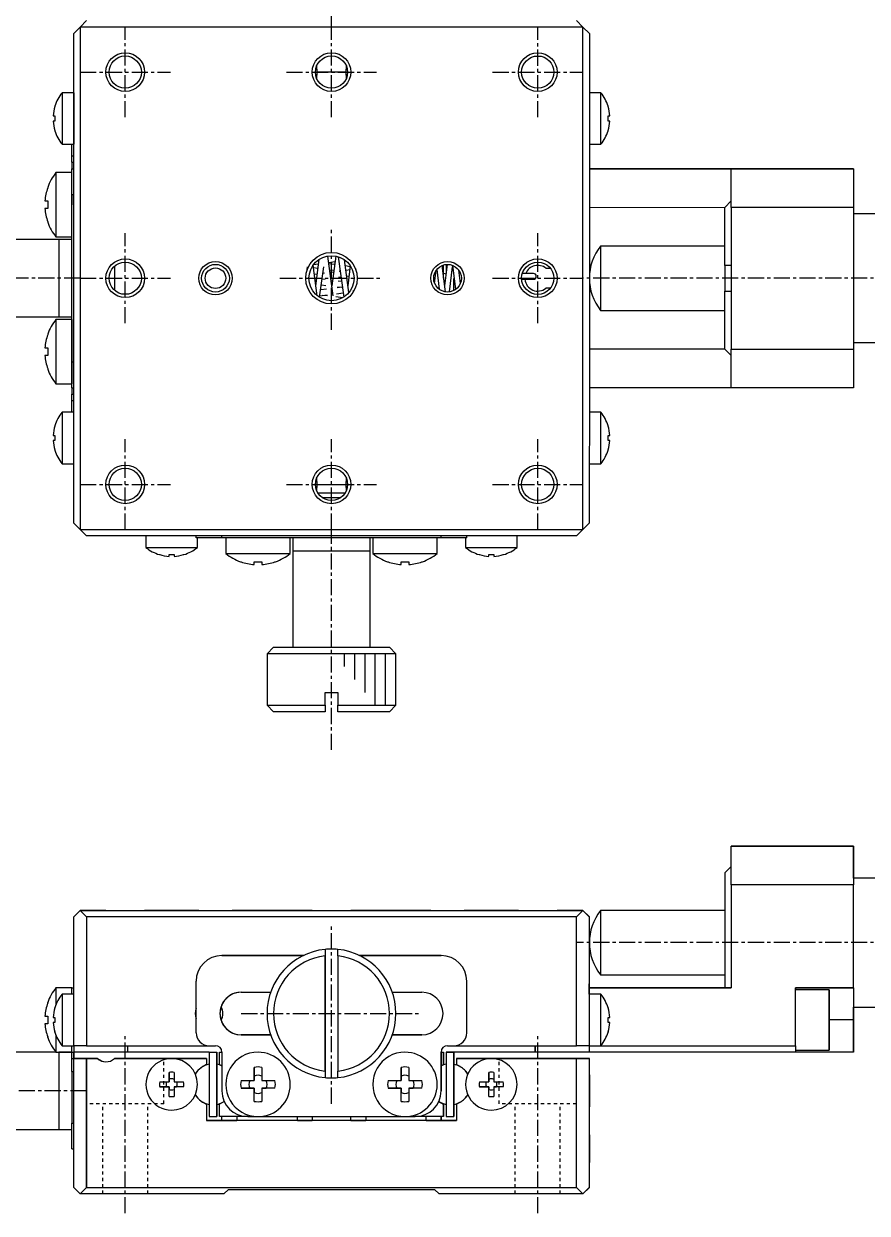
# Model space of a CAD drawing. Extents: x 56 to 220, y 78 to 232.
# Drawn here: x 114.6 to 180, y 77.7 to 170 of the extents above; entities that cross this region are included whole.
import ezdxf

# ---------------------------------------------------------------- set-up
doc = ezdxf.new("R2010")
doc.units = 0
doc.linetypes.add('CENTER', pattern=[2, 1.25, -0.25, 0.25, -0.25])
doc.linetypes.add('DOT', pattern=[0.5, 0.25, -0.25])
doc.layers.get('0').update_dxf_attribs({"linetype": 'CONTINUOUS'})

msp = doc.modelspace()

# ---------------------------------------------------------------- linework, layer by layer
at = {"color": 1, "linetype": 'CENTER'}
for p, q in [((138.486, 169.775), (138.487, 231.78)), ((122.486, 162.775), (122.486, 169.775)), ((138.486, 162.775), (138.486, 169.775)), ((154.486, 162.774), (154.486, 169.774)), ((118.986, 166.275), (125.986, 166.275)), ((134.986, 166.275), (141.986, 166.275)), ((150.986, 166.274), (157.986, 166.274)), ((138.486, 146.275), (138.486, 154.275)), ((122.486, 146.775), (122.486, 153.775)), ((154.486, 146.774), (154.486, 153.774)), ((118.986, 150.275), (101.931, 150.275)), ((118.986, 150.275), (125.986, 150.275)), ((134.486, 150.275), (142.486, 150.275)), ((150.986, 150.274), (157.986, 150.274)), ((220.041, 150.273), (157.986, 150.274)), ((122.485, 130.775), (122.485, 137.775)), ((138.485, 130.775), (138.485, 137.775)), ((154.485, 130.774), (154.485, 137.774)), ((118.985, 134.275), (125.985, 134.275)), ((134.985, 134.275), (141.985, 134.275)), ((150.985, 134.274), (157.985, 134.274)), ((138.485, 113.67), (138.485, 130.775)), ((138.485, 86.2), (138.485, 100.2)), ((220.041, 98.7), (157.485, 98.7)), ((131.485, 93.2), (145.485, 93.2)), ((122.485, 77.7), (122.485, 91.7)), ((154.485, 77.7), (154.485, 91.7)), ((119.485, 87.2), (101.931, 87.2))]:
    msp.add_line(p, q, dxfattribs=at)
at = {"color": 7, "linetype": 'CONTINUOUS'}
for p, q in [((119.486, 170.275), (118.986, 169.775)), ((157.986, 169.774), (157.486, 170.274)), ((118.485, 131.275), (118.486, 169.275)), ((118.986, 169.775), (118.486, 169.275)), ((118.986, 169.775), (118.985, 130.775)), ((157.986, 169.774), (118.986, 169.775)), ((157.985, 130.774), (157.986, 169.774)), ((158.486, 169.274), (157.986, 169.774)), ((158.486, 169.274), (158.486, 151.774)), ((137.236, 166.275), (137.38, 166.275)), ((137.38, 166.275), (137.34, 166.775)), ((137.34, 165.775), (137.38, 166.275)), ((139.591, 166.275), (137.38, 166.275)), ((139.632, 166.775), (139.591, 166.275)), ((139.591, 166.275), (139.632, 165.775)), ((139.591, 166.275), (139.736, 166.275)), ((117.587, 164.675), (117.587, 160.675)), ((118.485, 164.675), (117.587, 164.675)), ((118.485, 164.675), (118.485, 160.675)), ((159.383, 164.674), (158.486, 164.674)), ((159.383, 160.674), (159.383, 164.674)), ((117.03, 163.625), (117.03, 163.604)), ((118.486, 163.675), (118.485, 163.675)), ((159.941, 163.603), (159.941, 163.624)), ((116.898, 162.875), (117.03, 162.875)), ((117.03, 162.875), (117.03, 162.475)), ((159.941, 162.874), (160.073, 162.874)), ((159.941, 162.474), (159.941, 162.874)), ((117.03, 162.475), (116.898, 162.475)), ((117.03, 161.746), (117.03, 161.725)), ((118.485, 161.675), (118.486, 161.675)), ((160.073, 162.474), (159.941, 162.474)), ((159.941, 161.724), (159.941, 161.746)), ((117.587, 160.675), (118.485, 160.675)), ((118.336, 159.775), (118.336, 160.675)), ((118.485, 160.775), (118.486, 160.775)), ((118.485, 160.775), (118.486, 160.775)), ((158.486, 160.674), (159.383, 160.674)), ((118.336, 159.275), (118.336, 159.775)), ((118.336, 159.275), (118.336, 158.775)), ((118.336, 158.475), (117.113, 158.475)), ((117.113, 158.475), (117.113, 153.475)), ((118.336, 156.775), (118.336, 158.775)), ((118.336, 158.775), (118.486, 158.775)), ((118.336, 158.775), (118.486, 158.775)), ((169.486, 158.774), (158.486, 158.774)), ((158.486, 158.774), (169.486, 158.774)), ((174.486, 158.774), (169.486, 158.774)), ((169.486, 158.774), (178.986, 158.774)), ((169.486, 155.774), (169.486, 158.774)), ((178.986, 158.774), (174.486, 158.774)), ((178.986, 158.774), (178.986, 155.774)), ((116.471, 157.325), (116.471, 157.291)), ((116.258, 156.275), (116.47, 156.275)), ((116.47, 156.275), (116.47, 155.675)), ((118.336, 155.975), (118.336, 156.775)), ((118.336, 156.775), (118.336, 155.975)), ((169.486, 156.274), (168.986, 155.774)), ((116.47, 155.675), (116.258, 155.675)), ((118.336, 143.775), (118.336, 155.975)), ((168.986, 155.751), (158.486, 155.752)), ((168.986, 151.274), (168.986, 155.774)), ((168.986, 155.024), (168.986, 155.774)), ((178.986, 155.774), (169.486, 155.774)), ((169.486, 155.774), (169.486, 144.774)), ((178.986, 155.774), (178.986, 144.774)), ((187.236, 155.274), (178.986, 155.274)), ((116.47, 154.659), (116.47, 154.625)), ((117.336, 153.275), (109.836, 153.275)), ((117.113, 153.475), (118.336, 153.475)), ((117.336, 153.275), (117.336, 147.275)), ((117.336, 153.275), (117.336, 147.275)), ((118.336, 153.275), (117.336, 153.275)), ((168.986, 152.774), (159.363, 152.774)), ((159.363, 152.774), (159.363, 147.774)), ((137.512, 151.729), (137.254, 149.695)), ((138.614, 148.898), (138.193, 152)), ((138.284, 151.508), (138.735, 151.561)), ((138.816, 151.993), (138.504, 149.695)), ((138.997, 151.948), (139.452, 148.816)), ((139.832, 149.157), (139.504, 151.698)), ((139.511, 151.658), (139.549, 151.664)), ((158.486, 151.774), (158.486, 151.574)), ((158.486, 151.574), (158.486, 148.974)), ((121.647, 151.202), (121.647, 149.348)), ((136.604, 150.952), (136.629, 151.151)), ((137.38, 148.918), (137.063, 151.294)), ((137.088, 151.1), (137.415, 151.045)), ((137.098, 151.341), (137.462, 151.403)), ((137.361, 150.592), (137.152, 150.558)), ((137.555, 148.793), (137.879, 151.15)), ((137.938, 150.669), (137.819, 150.654)), ((137.858, 150.986), (137.9, 150.981)), ((138.703, 151.337), (138.301, 151.383)), ((138.359, 150.926), (138.647, 150.892)), ((138.63, 150.749), (138.383, 150.721)), ((139.171, 150.813), (139.087, 150.803)), ((139.091, 150.839), (139.169, 150.829)), ((139.931, 151.169), (139.572, 151.229)), ((139.901, 150.923), (139.616, 150.873)), ((139.941, 151.246), (139.754, 149.695)), ((140.402, 150.964), (140.362, 151.01)), ((146.481, 149.892), (146.595, 150.877)), ((146.653, 150.955), (146.841, 149.414)), ((147.323, 149.212), (147.067, 151.265)), ((147.186, 150.267), (147.186, 151.307)), ((147.455, 151.349), (147.254, 149.695)), ((147.386, 151.345), (147.386, 150.8)), ((147.64, 149.211), (147.879, 151.15)), ((147.862, 151.282), (148.095, 149.389)), ((148.482, 149.872), (148.363, 150.896)), ((154.142, 150.646), (153.292, 150.646)), ((155.124, 151.045), (155.47, 151.045)), ((168.986, 151.274), (168.986, 150.231)), ((169.486, 151.274), (168.986, 151.274)), ((136.769, 149.936), (136.774, 149.934)), ((137.203, 150.112), (137.307, 150.13)), ((137.238, 149.823), (137.269, 149.818)), ((137.714, 149.754), (138.051, 149.712)), ((137.767, 150.195), (137.99, 150.223)), ((137.996, 150.169), (137.776, 150.196)), ((138.435, 150.276), (138.576, 150.292)), ((138.555, 150.104), (138.453, 150.116)), ((139.318, 149.582), (138.937, 149.535)), ((138.946, 149.607), (139.233, 149.571)), ((139.264, 150.02), (139, 150.053)), ((139.034, 150.346), (139.223, 150.37)), ((139.667, 150.432), (139.846, 150.461)), ((139.786, 149.946), (139.722, 149.956)), ((147.986, 149.323), (147.986, 150.258)), ((153.238, 150.196), (154.142, 150.196)), ((168.986, 150.231), (168.986, 149.274)), ((137.587, 148.921), (138.16, 148.993)), ((138.088, 149.437), (137.666, 149.385)), ((138.18, 148.897), (137.776, 148.946)), ((139.359, 148.758), (138.812, 148.825)), ((138.867, 149.076), (139.383, 149.141)), ((140.151, 149.281), (140.239, 149.313)), ((155.47, 149.504), (155.124, 149.504)), ((158.486, 148.974), (158.486, 148.774)), ((158.486, 148.774), (158.486, 145.874)), ((168.986, 144.774), (168.986, 149.274)), ((168.986, 149.274), (169.486, 149.274)), ((159.363, 147.774), (168.986, 147.774)), ((109.836, 147.275), (117.336, 147.275)), ((117.113, 147.075), (117.113, 142.075)), ((118.336, 147.075), (117.113, 147.075)), ((117.336, 147.275), (118.336, 147.275)), ((118.336, 147.075), (118.336, 142.075)), ((116.471, 145.925), (116.471, 145.891)), ((158.486, 145.874), (158.486, 143.274)), ((168.986, 144.774), (168.986, 145.524)), ((178.986, 145.274), (187.236, 145.274)), ((116.258, 144.875), (116.47, 144.875)), ((116.47, 144.275), (116.258, 144.275)), ((116.47, 144.875), (116.47, 144.275)), ((158.486, 144.797), (168.986, 144.797)), ((168.986, 144.774), (169.486, 144.274)), ((169.486, 144.774), (178.986, 144.774)), ((169.486, 141.774), (169.486, 144.774)), ((178.986, 144.774), (178.986, 141.774)), ((116.47, 143.259), (116.47, 143.225)), ((118.335, 141.775), (118.336, 143.775)), ((158.486, 143.274), (158.485, 131.274)), ((117.113, 142.075), (118.335, 142.075)), ((118.335, 140.775), (118.335, 141.275)), ((118.335, 141.775), (118.335, 141.275)), ((118.335, 141.775), (118.485, 141.775)), ((118.335, 141.775), (118.485, 141.775)), ((169.486, 141.774), (158.486, 141.774)), ((178.986, 141.774), (169.486, 141.774)), ((118.335, 139.875), (118.335, 140.775)), ((118.485, 139.875), (117.587, 139.875)), ((117.587, 139.875), (117.587, 135.875)), ((159.383, 139.874), (158.485, 139.874)), ((159.383, 135.874), (159.383, 139.874)), ((117.03, 138.825), (117.03, 138.804)), ((159.941, 138.803), (159.941, 138.824)), ((116.898, 138.075), (117.03, 138.075)), ((117.03, 137.675), (116.898, 137.675)), ((117.03, 138.075), (117.03, 137.675)), ((159.941, 138.074), (160.073, 138.074)), ((159.941, 137.674), (159.941, 138.074)), ((160.073, 137.674), (159.941, 137.674)), ((117.03, 136.946), (117.03, 136.925)), ((159.941, 136.924), (159.941, 136.946)), ((117.587, 135.875), (118.485, 135.875)), ((158.485, 135.874), (159.383, 135.874)), ((137.38, 134.275), (137.235, 134.275)), ((137.38, 134.275), (137.34, 134.775)), ((137.34, 133.775), (137.38, 134.275)), ((137.38, 134.275), (139.591, 134.275)), ((139.631, 134.775), (139.591, 134.275)), ((139.591, 134.275), (139.631, 133.775)), ((139.735, 134.275), (139.591, 134.275)), ((137.418, 133.625), (139.553, 133.625)), ((139.164, 133.225), (137.807, 133.225)), ((118.485, 131.275), (118.985, 130.775)), ((157.985, 130.774), (158.485, 131.274)), ((118.985, 130.775), (157.985, 130.774)), ((118.985, 130.775), (119.485, 130.275)), ((157.485, 130.274), (119.485, 130.275)), ((124.085, 130.275), (124.085, 129.377)), ((127.985, 130.125), (127.985, 130.275)), ((148.985, 130.125), (148.985, 130.275)), ((152.885, 129.377), (152.885, 130.274)), ((157.485, 130.274), (157.985, 130.774)), ((124.085, 129.377), (126.085, 129.377)), ((126.085, 129.377), (128.085, 129.377)), ((129.985, 130.125), (127.985, 130.125)), ((128.085, 129.377), (128.085, 130.125)), ((146.985, 130.125), (129.985, 130.125)), ((130.285, 130.125), (130.285, 128.902)), ((135.285, 128.902), (135.285, 130.125)), ((135.485, 130.125), (135.485, 129.125)), ((141.485, 129.125), (141.485, 130.125)), ((141.685, 130.125), (141.685, 128.902)), ((146.685, 128.902), (146.685, 130.125)), ((148.985, 130.125), (146.985, 130.125)), ((148.885, 130.125), (148.885, 129.377)), ((148.885, 129.377), (150.885, 129.377)), ((150.885, 129.377), (152.885, 129.377)), ((125.135, 128.819), (125.157, 128.819)), ((125.135, 128.819), (125.157, 128.819)), ((125.885, 128.688), (125.885, 128.819)), ((125.885, 128.819), (126.285, 128.819)), ((126.285, 128.819), (126.285, 128.688)), ((127.014, 128.819), (127.035, 128.819)), ((127.014, 128.819), (127.035, 128.819)), ((130.285, 128.902), (132.785, 128.902)), ((132.785, 128.902), (135.285, 128.902)), ((135.485, 129.125), (135.485, 121.625)), ((135.485, 129.125), (141.485, 129.125)), ((135.485, 129.125), (141.485, 129.125)), ((141.485, 121.625), (141.485, 129.125)), ((141.685, 128.902), (144.185, 128.902)), ((144.185, 128.902), (146.685, 128.902)), ((149.935, 128.819), (149.957, 128.819)), ((149.935, 128.819), (149.957, 128.819)), ((150.685, 128.688), (150.685, 128.819)), ((150.685, 128.819), (151.085, 128.819)), ((151.085, 128.819), (151.085, 128.688)), ((151.814, 128.819), (151.835, 128.819)), ((151.814, 128.819), (151.835, 128.819)), ((131.435, 128.26), (131.469, 128.26)), ((131.435, 128.26), (131.469, 128.26)), ((132.485, 128.26), (133.085, 128.26)), ((132.485, 128.047), (132.485, 128.26)), ((133.085, 128.26), (133.085, 128.047)), ((134.102, 128.26), (134.135, 128.26)), ((134.102, 128.26), (134.135, 128.26)), ((142.835, 128.26), (142.869, 128.26)), ((142.835, 128.26), (142.869, 128.26)), ((143.885, 128.047), (143.885, 128.26)), ((143.885, 128.26), (144.485, 128.26)), ((144.485, 128.26), (144.485, 128.047)), ((145.502, 128.26), (145.535, 128.26)), ((145.502, 128.26), (145.535, 128.26)), ((133.985, 121.625), (133.485, 121.125)), ((133.485, 121.125), (133.485, 117.125)), ((143.485, 121.125), (133.485, 121.125)), ((133.985, 121.625), (142.985, 121.625)), ((143.485, 121.125), (142.985, 121.625)), ((143.485, 117.125), (143.485, 121.125)), ((137.985, 117.125), (137.985, 118.125)), ((137.985, 118.125), (138.985, 118.125)), ((138.985, 118.125), (138.985, 117.125)), ((133.485, 117.125), (137.985, 117.125)), ((133.485, 117.125), (133.985, 116.625)), ((137.985, 116.625), (133.985, 116.625)), ((137.985, 117.125), (137.985, 116.625)), ((138.985, 117.125), (143.485, 117.125)), ((138.985, 116.625), (138.985, 117.125)), ((142.985, 116.625), (138.985, 116.625)), ((142.985, 116.625), (143.485, 117.125)), ((178.986, 106.2), (169.486, 106.2)), ((169.486, 106.2), (178.986, 106.2)), ((169.486, 103.2), (169.486, 106.2)), ((169.486, 106.2), (169.486, 106.2)), ((178.986, 106.2), (178.986, 103.2)), ((178.986, 103.7), (178.986, 106.2)), ((178.986, 106.2), (178.986, 106.2)), ((168.986, 104.108), (169.486, 104.616)), ((187.236, 103.7), (178.986, 103.7)), ((178.986, 103.2), (169.486, 103.2)), ((169.486, 103.2), (169.486, 95.2)), ((178.986, 95.2), (178.986, 103.2)), ((118.485, 100.7), (118.985, 101.2)), ((118.485, 90.7), (118.485, 100.7)), ((118.985, 101.2), (157.985, 101.2)), ((118.986, 101.2), (118.985, 101.2)), ((118.985, 101.2), (119.485, 100.7)), ((120.985, 101.2), (118.986, 101.2)), ((157.485, 100.7), (119.485, 100.7)), ((119.485, 100.7), (119.485, 90.7)), ((128.186, 101.2), (123.986, 101.2)), ((136.985, 101.2), (130.786, 101.2)), ((136.985, 101.2), (136.486, 101.2)), ((136.985, 101.2), (136.486, 101.2)), ((140.486, 101.2), (139.985, 101.2)), ((140.486, 101.2), (139.985, 101.2)), ((146.186, 101.2), (139.986, 101.2)), ((152.985, 101.2), (148.786, 101.2)), ((157.986, 101.2), (155.986, 101.2)), ((157.485, 100.7), (157.985, 101.2)), ((157.485, 90.7), (157.485, 100.7)), ((157.985, 101.2), (157.986, 101.2)), ((157.985, 101.2), (158.485, 100.7)), ((158.486, 100.7), (157.986, 101.2)), ((158.485, 100.7), (158.485, 90.7)), ((158.486, 100.7), (158.485, 100.7)), ((158.486, 98.753), (158.486, 100.7)), ((159.363, 101.2), (159.363, 96.2)), ((168.986, 101.2), (159.363, 101.2)), ((137.985, 98.175), (137.985, 88.225)), ((137.985, 98.175), (137.985, 97.672)), ((138.985, 97.672), (138.985, 98.175)), ((158.486, 95.2), (158.486, 98.647)), ((129.985, 97.7), (136.306, 97.7)), ((136.306, 97.7), (129.985, 97.7)), ((137.985, 88.728), (137.985, 97.672)), ((138.985, 97.672), (138.985, 88.728)), ((140.665, 97.7), (146.985, 97.7)), ((146.985, 97.7), (140.665, 97.7)), ((159.363, 96.2), (168.986, 96.2)), ((118.336, 95.2), (117.113, 95.2)), ((117.113, 95.2), (117.113, 93.885)), ((118.335, 94.7), (118.336, 95.2)), ((118.336, 95.2), (118.336, 95.2)), ((118.336, 95.2), (118.336, 95.2)), ((118.336, 95.2), (118.485, 95.2)), ((118.336, 95.2), (118.485, 95.2)), ((127.985, 91.7), (127.985, 95.7)), ((148.985, 91.7), (148.985, 95.7)), ((148.985, 91.7), (148.985, 95.7)), ((158.485, 94.7), (158.485, 95.5)), ((158.485, 95.5), (158.486, 95.5)), ((158.486, 95.2), (158.486, 95.5)), ((158.486, 95.2), (169.486, 95.2)), ((169.486, 95.2), (158.486, 95.2)), ((158.486, 94.7), (158.486, 95.2)), ((178.986, 95.2), (174.486, 95.2)), ((174.486, 95.2), (178.986, 95.2)), ((174.486, 90.7), (174.486, 95.2)), ((174.486, 95.2), (174.486, 95.05)), ((178.986, 95.2), (178.986, 92.7)), ((118.485, 94.7), (117.587, 94.7)), ((117.587, 94.7), (117.587, 90.7)), ((131.485, 94.85), (133.765, 94.85)), ((143.205, 94.85), (145.485, 94.85)), ((159.383, 94.7), (158.485, 94.7)), ((159.383, 92.7), (159.383, 94.7)), ((177.086, 95.05), (174.486, 95.05)), ((177.086, 90.35), (177.086, 95.05)), ((177.086, 95.05), (177.086, 92.7)), ((116.47, 94.016), (116.47, 94.05)), ((116.47, 94.05), (116.47, 94.016)), ((117.03, 93.628), (117.03, 93.65)), ((117.03, 93.65), (117.03, 93.628)), ((159.941, 93.628), (159.941, 93.65)), ((159.941, 93.65), (159.941, 93.628)), ((177.086, 93.97), (177.086, 93.335)), ((177.086, 93.335), (177.086, 93.97)), ((177.086, 93.335), (177.086, 92.065)), ((177.086, 92.065), (177.086, 93.335)), ((178.986, 93.7), (187.236, 93.7)), ((178.986, 92.7), (178.986, 93.7)), ((116.258, 93), (116.47, 93)), ((116.47, 92.4), (116.258, 92.4)), ((116.47, 93), (116.47, 92.4)), ((116.898, 92.9), (117.03, 92.9)), ((117.03, 92.5), (116.898, 92.5)), ((117.03, 92.9), (117.03, 92.5)), ((159.383, 90.7), (159.383, 92.7)), ((159.941, 92.9), (160.073, 92.9)), ((159.941, 92.5), (159.941, 92.9)), ((160.073, 92.5), (159.941, 92.5)), ((177.086, 92.7), (177.086, 90.35)), ((178.986, 92.7), (178.986, 90.2)), ((178.986, 90.2), (178.986, 92.7)), ((117.03, 91.771), (117.03, 91.75)), ((117.03, 91.75), (117.03, 91.771)), ((117.113, 91.514), (117.113, 90.2)), ((131.485, 91.55), (133.765, 91.55)), ((133.765, 91.55), (131.485, 91.55)), ((143.205, 91.55), (145.485, 91.55)), ((145.485, 91.55), (143.205, 91.55)), ((159.941, 91.771), (159.941, 91.75)), ((159.941, 91.75), (159.941, 91.771)), ((177.086, 92.065), (177.086, 91.43)), ((177.086, 91.43), (177.086, 92.065)), ((116.47, 91.383), (116.47, 91.35)), ((116.47, 91.35), (116.47, 91.383)), ((117.587, 90.7), (118.485, 90.7)), ((118.335, 90.2), (118.335, 90.7)), ((119.485, 90.7), (118.485, 90.7)), ((118.485, 90.7), (118.485, 90.2)), ((119.485, 90.7), (128.985, 90.7)), ((122.686, 90.2), (122.686, 90.7)), ((128.985, 90.7), (129.485, 90.7)), ((147.485, 90.7), (147.985, 90.7)), ((147.985, 90.7), (157.485, 90.7)), ((154.286, 90.2), (154.286, 90.7)), ((154.286, 90.7), (154.286, 90.2)), ((158.485, 90.7), (157.485, 90.7)), ((158.485, 90.7), (159.383, 90.7)), ((158.485, 90.7), (158.485, 90.7)), ((158.486, 90.2), (158.486, 90.7)), ((159.383, 90.7), (174.486, 90.7)), ((174.486, 90.7), (174.486, 90.2)), ((117.113, 90.2), (109.836, 90.2)), ((117.113, 90.2), (118.335, 90.2)), ((118.335, 90.2), (117.336, 90.2)), ((117.336, 90.2), (117.336, 84.2)), ((117.336, 90.2), (117.336, 84.2)), ((118.335, 88.7), (118.335, 89.7)), ((118.335, 89.7), (118.485, 89.7)), ((118.335, 89.7), (118.335, 90.2)), ((118.336, 89.7), (118.485, 89.7)), ((118.336, 89.7), (118.485, 89.7)), ((118.335, 89.7), (118.485, 89.7)), ((118.485, 79.7), (118.485, 89.7)), ((118.485, 89.7), (118.485, 89.7)), ((118.485, 89.7), (119.485, 89.7)), ((122.686, 90.2), (118.485, 90.2)), ((118.485, 90.2), (118.485, 89.7)), ((118.486, 89.7), (118.486, 90.2)), ((119.486, 89.7), (118.486, 89.7)), ((118.486, 89.7), (118.486, 89.7)), ((118.485, 89.7), (118.486, 89.7)), ((119.485, 79.7), (119.485, 89.7)), ((119.485, 89.7), (119.485, 79.7)), ((120.324, 89.7), (119.485, 89.7)), ((120.324, 89.7), (119.485, 89.7)), ((120.324, 89.7), (119.485, 89.7)), ((120.325, 89.7), (119.486, 89.7)), ((120.325, 89.7), (119.486, 89.7)), ((119.486, 89.7), (120.325, 89.7)), ((120.324, 89.7), (120.686, 89.495)), ((125.486, 89.7), (121.647, 89.7)), ((125.485, 89.7), (121.647, 89.7)), ((121.647, 89.7), (126.085, 89.7)), ((125.486, 89.7), (121.647, 89.7)), ((125.485, 89.7), (121.647, 89.7)), ((126.085, 89.7), (121.647, 89.7)), ((121.647, 89.7), (121.647, 89.7)), ((128.985, 90.2), (122.686, 90.2)), ((128.785, 89.7), (126.085, 89.7)), ((126.086, 89.7), (128.786, 89.7)), ((128.786, 89.7), (128.785, 89.7)), ((128.785, 89.7), (128.785, 89.244)), ((128.786, 89.7), (128.786, 89.244)), ((128.985, 90.2), (128.985, 85.2)), ((128.985, 90.2), (129.585, 90.2)), ((129.585, 85.2), (129.585, 90.2)), ((129.586, 90.2), (129.586, 89.259)), ((129.785, 90.2), (129.985, 90.2)), ((129.785, 89.244), (129.785, 90.2)), ((129.985, 90.2), (129.985, 87.2)), ((146.985, 90.2), (147.185, 90.2)), ((146.985, 90.2), (146.985, 87.2)), ((146.985, 87.2), (146.985, 90.2)), ((147.185, 90.2), (147.186, 90.2)), ((147.185, 90.2), (147.185, 89.244)), ((147.186, 89.244), (147.186, 90.2)), ((154.286, 90.2), (147.385, 90.2)), ((147.385, 90.2), (147.985, 90.2)), ((147.385, 90.2), (147.385, 85.2)), ((147.985, 85.2), (147.985, 90.2)), ((147.986, 90.2), (147.986, 89.259)), ((150.885, 89.7), (148.185, 89.7)), ((148.185, 89.7), (148.185, 89.244)), ((148.185, 89.7), (148.186, 89.7)), ((148.186, 89.7), (150.885, 89.7)), ((150.885, 89.7), (157.486, 89.7)), ((157.485, 89.7), (150.885, 89.7)), ((157.485, 89.7), (151.485, 89.7)), ((157.485, 89.7), (151.485, 89.7)), ((157.486, 89.7), (151.486, 89.7)), ((157.486, 89.7), (151.486, 89.7)), ((158.486, 90.2), (154.286, 90.2)), ((157.485, 79.7), (157.485, 89.7)), ((157.485, 79.7), (157.485, 89.7)), ((157.485, 89.7), (158.485, 89.7)), ((158.486, 89.7), (157.486, 89.7)), ((158.485, 89.7), (158.485, 79.7)), ((158.486, 89.7), (158.485, 89.7)), ((174.486, 90.2), (158.486, 90.2)), ((158.486, 79.7), (158.486, 89.7)), ((174.486, 90.35), (177.086, 90.35)), ((174.486, 90.35), (174.486, 90.2)), ((178.986, 90.2), (174.486, 90.2)), ((178.986, 90.2), (178.986, 90.2)), ((118.335, 88.7), (118.335, 84.7)), ((120.686, 89.495), (120.985, 89.45)), ((128.785, 89.244), (128.492, 89.075)), ((128.786, 89.244), (128.519, 89.09)), ((128.786, 89.244), (128.785, 89.244)), ((129.586, 89.35), (129.585, 89.259)), ((129.585, 89.35), (129.585, 86.05)), ((129.585, 89.259), (129.585, 89.35)), ((129.586, 89.35), (129.586, 89.259)), ((129.586, 89.35), (129.586, 89.259)), ((129.586, 89.35), (129.586, 89.259)), ((129.586, 89.35), (129.586, 89.259)), ((129.586, 89.35), (129.586, 89.259)), ((129.586, 89.35), (129.586, 89.259)), ((129.586, 89.259), (129.586, 89.35)), ((129.586, 89.259), (129.586, 89.35)), ((129.586, 89.259), (129.586, 89.35)), ((129.586, 89.259), (129.586, 89.35)), ((129.586, 89.259), (129.586, 89.35)), ((129.586, 89.259), (129.586, 89.35)), ((129.586, 89.259), (129.586, 89.35)), ((129.785, 89.244), (129.985, 89.129)), ((132.485, 89.016), (132.485, 88.342)), ((132.485, 88), (132.485, 89.016)), ((133.085, 89.016), (133.085, 88)), ((137.985, 88.728), (137.985, 88.225)), ((138.985, 88.225), (138.985, 88.728)), ((143.885, 89.016), (143.885, 88.342)), ((143.885, 88), (143.885, 89.016)), ((144.485, 89.016), (144.485, 88)), ((147.186, 89.244), (146.985, 89.128)), ((146.985, 89.129), (147.185, 89.244)), ((146.986, 89.125), (146.986, 89.129)), ((146.986, 89.129), (146.986, 89.125)), ((147.185, 89.244), (147.186, 89.244)), ((147.986, 89.35), (147.985, 89.259)), ((147.985, 89.35), (147.985, 86.05)), ((147.985, 89.259), (147.985, 89.35)), ((147.986, 89.35), (147.986, 89.259)), ((147.986, 89.35), (147.986, 89.259)), ((147.986, 89.35), (147.986, 89.259)), ((147.986, 89.35), (147.986, 89.259)), ((147.986, 89.35), (147.986, 89.259)), ((147.986, 89.35), (147.986, 89.259)), ((147.986, 89.259), (147.986, 89.35)), ((147.986, 89.259), (147.986, 89.35)), ((147.986, 89.259), (147.986, 89.35)), ((147.986, 89.259), (147.986, 89.35)), ((147.986, 89.259), (147.986, 89.35)), ((147.986, 89.259), (147.986, 89.35)), ((147.986, 89.259), (147.986, 89.35)), ((148.185, 89.244), (148.479, 89.075)), ((125.157, 87.9), (125.885, 87.9)), ((125.885, 88.628), (125.885, 88.086)), ((125.885, 87.9), (125.885, 88.628)), ((125.885, 88.086), (125.885, 87.9)), ((126.285, 88.628), (126.285, 87.9)), ((126.285, 87.9), (127.014, 87.9)), ((131.469, 88), (132.485, 88)), ((132.485, 88.342), (132.485, 88)), ((133.085, 88), (134.102, 88)), ((142.869, 88), (143.885, 88)), ((143.885, 88.342), (143.885, 88)), ((144.485, 88), (145.502, 88)), ((149.957, 87.9), (150.685, 87.9)), ((150.685, 88.628), (150.685, 88.086)), ((150.685, 87.9), (150.685, 88.628)), ((150.685, 88.086), (150.685, 87.9)), ((151.085, 88.628), (151.085, 87.9)), ((151.085, 87.9), (151.814, 87.9)), ((158.486, 85.95), (158.486, 88.45)), ((158.486, 88.45), (158.486, 87.2)), ((125.157, 87.5), (125.699, 87.5)), ((125.885, 87.5), (125.157, 87.5)), ((125.699, 87.5), (125.885, 87.5)), ((125.885, 87.5), (125.885, 87.313)), ((125.885, 86.771), (125.885, 87.5)), ((125.885, 86.771), (125.885, 87.313)), ((126.285, 87.5), (126.472, 87.5)), ((127.014, 87.5), (126.285, 87.5)), ((126.285, 87.5), (126.285, 86.771)), ((127.014, 87.5), (126.472, 87.5)), ((131.469, 87.4), (132.143, 87.4)), ((132.485, 87.4), (131.469, 87.4)), ((132.143, 87.4), (132.485, 87.4)), ((132.485, 87.4), (132.485, 87.058)), ((132.485, 86.383), (132.485, 87.4)), ((132.485, 86.383), (132.485, 87.058)), ((133.085, 87.4), (133.427, 87.4)), ((134.102, 87.4), (133.085, 87.4)), ((133.085, 87.4), (133.085, 86.383)), ((134.102, 87.4), (133.427, 87.4)), ((142.869, 87.4), (143.543, 87.4)), ((143.885, 87.4), (142.869, 87.4)), ((143.543, 87.4), (143.885, 87.4)), ((143.885, 87.4), (143.885, 87.058)), ((143.885, 86.383), (143.885, 87.4)), ((143.885, 86.383), (143.885, 87.058)), ((145.502, 87.4), (144.485, 87.4)), ((144.485, 87.4), (144.827, 87.4)), ((144.485, 87.4), (144.485, 86.383)), ((145.502, 87.4), (144.827, 87.4)), ((149.957, 87.5), (150.499, 87.5)), ((150.685, 87.5), (149.957, 87.5)), ((150.499, 87.5), (150.685, 87.5)), ((150.685, 87.5), (150.685, 87.313)), ((150.685, 86.771), (150.685, 87.5)), ((150.685, 86.771), (150.685, 87.313)), ((151.085, 87.5), (151.272, 87.5)), ((151.814, 87.5), (151.085, 87.5)), ((151.085, 87.5), (151.085, 86.771)), ((151.814, 87.5), (151.272, 87.5)), ((158.486, 87.2), (158.486, 85.95)), ((128.492, 86.325), (128.785, 86.155)), ((128.519, 86.309), (128.786, 86.155)), ((128.785, 86.155), (128.785, 84.9)), ((128.785, 86.155), (128.786, 86.155)), ((128.786, 86.155), (128.786, 84.9)), ((129.585, 86.141), (129.586, 86.05)), ((129.585, 86.05), (129.585, 86.141)), ((129.586, 86.141), (129.586, 85.2)), ((129.586, 86.141), (129.586, 86.05)), ((129.586, 86.05), (129.586, 86.141)), ((129.586, 86.141), (129.586, 86.05)), ((129.586, 86.05), (129.586, 86.141)), ((129.586, 86.141), (129.586, 86.05)), ((129.586, 86.05), (129.586, 86.141)), ((129.586, 86.141), (129.586, 86.05)), ((129.586, 86.05), (129.586, 86.141)), ((129.586, 86.141), (129.586, 86.05)), ((129.586, 86.05), (129.586, 86.141)), ((129.586, 86.141), (129.586, 86.05)), ((129.586, 86.05), (129.586, 86.141)), ((129.586, 86.05), (129.586, 86.141)), ((130.079, 86.325), (129.785, 86.155)), ((129.785, 85.2), (129.785, 86.155)), ((129.986, 86.271), (129.986, 86.275)), ((147.185, 86.155), (146.892, 86.325)), ((146.919, 86.309), (147.186, 86.155)), ((146.986, 86.271), (146.986, 86.274)), ((146.986, 86.274), (146.986, 86.271)), ((147.185, 86.155), (147.185, 85.2)), ((147.186, 86.155), (147.185, 86.155)), ((147.186, 85.2), (147.186, 86.155)), ((147.985, 86.141), (147.986, 86.05)), ((147.985, 86.05), (147.985, 86.141)), ((147.986, 86.141), (147.986, 85.2)), ((147.986, 86.141), (147.986, 86.05)), ((147.986, 86.05), (147.986, 86.141)), ((147.986, 86.141), (147.986, 86.05)), ((147.986, 86.05), (147.986, 86.141)), ((147.986, 86.141), (147.986, 86.05)), ((147.986, 86.05), (147.986, 86.141)), ((147.986, 86.141), (147.986, 86.05)), ((147.986, 86.05), (147.986, 86.141)), ((147.986, 86.141), (147.986, 86.05)), ((147.986, 86.05), (147.986, 86.141)), ((147.986, 86.141), (147.986, 86.05)), ((147.986, 86.05), (147.986, 86.141)), ((147.986, 86.05), (147.986, 86.141)), ((148.479, 86.325), (148.185, 86.155)), ((148.185, 86.155), (148.185, 84.9)), ((128.985, 85.2), (129.585, 85.2)), ((129.586, 85.2), (129.585, 85.2)), ((131.985, 85.2), (129.785, 85.2)), ((129.986, 84.9), (129.986, 85.2)), ((131.136, 85.2), (131.136, 84.9)), ((131.985, 85.2), (132.785, 85.2)), ((132.785, 85.2), (144.185, 85.2)), ((135.836, 84.9), (135.836, 85.2)), ((136.986, 85.2), (136.986, 84.9)), ((139.986, 84.9), (139.986, 85.2)), ((141.136, 85.2), (141.136, 84.9)), ((144.185, 85.2), (144.985, 85.2)), ((147.185, 85.2), (144.985, 85.2)), ((145.836, 84.9), (145.836, 85.2)), ((146.986, 84.9), (146.986, 85.2)), ((146.986, 85.2), (146.986, 84.9)), ((147.185, 85.2), (147.186, 85.2)), ((147.385, 85.2), (147.985, 85.2)), ((147.986, 85.2), (147.985, 85.2)), ((109.836, 84.2), (117.336, 84.2)), ((117.336, 84.2), (118.335, 84.2)), ((118.335, 82.7), (118.335, 84.7)), ((148.185, 84.9), (128.785, 84.9)), ((128.785, 84.9), (128.786, 84.9)), ((128.786, 84.9), (130.985, 84.9)), ((135.985, 84.9), (130.985, 84.9)), ((130.985, 84.9), (130.986, 84.9)), ((130.985, 84.9), (131.136, 84.9)), ((131.136, 84.9), (130.986, 84.9)), ((135.986, 84.9), (135.836, 84.9)), ((135.836, 84.9), (135.986, 84.9)), ((135.986, 84.9), (135.985, 84.9)), ((135.986, 84.9), (136.986, 84.9)), ((140.236, 84.9), (136.736, 84.9)), ((140.236, 84.9), (136.736, 84.9)), ((139.986, 84.9), (140.985, 84.9)), ((145.985, 84.9), (140.985, 84.9)), ((140.985, 84.9), (141.136, 84.9)), ((140.985, 84.9), (140.986, 84.9)), ((141.136, 84.9), (140.986, 84.9)), ((145.836, 84.9), (145.986, 84.9)), ((145.986, 84.9), (145.836, 84.9)), ((145.986, 84.9), (145.985, 84.9)), ((145.986, 84.9), (148.185, 84.9)), ((158.486, 81.625), (158.486, 83.775)), ((158.486, 83.775), (158.486, 82.7)), ((158.486, 81.625), (158.486, 83.775)), ((158.486, 83.775), (158.486, 82.7)), ((118.335, 82.7), (118.485, 82.7)), ((158.486, 82.7), (158.486, 81.625)), ((158.486, 82.7), (158.486, 81.625)), ((118.985, 79.2), (118.485, 79.7)), ((119.485, 79.7), (118.985, 79.2)), ((119.485, 79.7), (157.485, 79.7)), ((130.135, 79.2), (130.485, 79.55)), ((130.486, 79.55), (130.136, 79.2)), ((130.485, 79.55), (146.485, 79.55)), ((146.485, 79.55), (146.835, 79.2)), ((157.985, 79.2), (157.485, 79.7)), ((158.485, 79.7), (157.985, 79.2)), ((157.986, 79.2), (158.486, 79.7)), ((158.485, 79.7), (158.486, 79.7)), ((130.135, 79.2), (118.985, 79.2)), ((130.136, 79.2), (130.135, 79.2)), ((157.985, 79.2), (146.835, 79.2)), ((157.986, 79.2), (157.985, 79.2))]:
    msp.add_line(p, q, dxfattribs=at)
at = {"color": 3, "linetype": 'CONTINUOUS'}
for p, q in [((139.591, 166.275), (137.38, 166.275)), ((118.336, 159.775), (118.486, 159.775)), ((118.336, 159.275), (118.486, 159.275)), ((118.336, 156.775), (118.486, 156.775)), ((118.336, 143.775), (118.486, 143.775)), ((118.335, 141.275), (118.485, 141.275)), ((118.335, 140.775), (118.485, 140.775)), ((137.38, 134.275), (139.591, 134.275)), ((129.985, 130.125), (129.985, 130.275)), ((146.985, 130.125), (146.985, 130.275)), ((139.485, 120.125), (139.485, 121.125)), ((140.285, 119.125), (140.285, 121.125)), ((141.085, 118.125), (141.085, 121.125)), ((141.885, 117.125), (141.885, 121.125)), ((142.685, 117.125), (142.685, 121.125)), ((178.986, 92.7), (177.086, 92.7)), ((118.335, 90.2), (118.485, 90.2)), ((118.335, 88.7), (118.485, 88.7)), ((128.163, 88.822), (128.163, 88.822)), ((128.492, 89.075), (128.492, 89.075)), ((128.163, 86.577), (128.163, 86.577)), ((128.492, 86.325), (128.492, 86.325)), ((146.892, 86.325), (146.892, 86.325)), ((118.335, 84.7), (118.485, 84.7))]:
    msp.add_line(p, q, dxfattribs=at)
at = {"color": 3, "linetype": 'DOT'}
for p, q in [((125.485, 86.2), (125.485, 89.7)), ((151.485, 86.2), (151.485, 89.7)), ((125.485, 86.2), (119.485, 86.2)), ((120.735, 79.2), (120.735, 86.2)), ((124.235, 79.2), (124.235, 86.2)), ((157.485, 86.2), (151.485, 86.2)), ((152.735, 79.2), (152.735, 86.2)), ((156.235, 79.2), (156.235, 86.2))]:
    msp.add_line(p, q, dxfattribs=at)
at = {"color": 7, "linetype": 'CONTINUOUS'}
msp.add_polyline3d([(168.986, 104.108, 0), (168.986, 104.091, 0), (168.986, 104.073, 0), (168.986, 104.053, 0), (168.986, 104.032, 0), (168.986, 104.009, 0), (168.986, 103.985, 0), (168.986, 103.96, 0), (168.986, 103.933, 0), (168.986, 103.905, 0), (168.986, 103.875, 0), (168.986, 103.844, 0), (168.986, 103.812, 0), (168.986, 103.779, 0), (168.986, 103.744, 0), (168.986, 103.707, 0), (168.986, 103.67, 0), (168.986, 103.631, 0), (168.986, 103.591, 0), (168.986, 103.549, 0), (168.986, 103.507, 0), (168.986, 103.463, 0), (168.986, 103.417, 0), (168.986, 103.371, 0), (168.986, 103.323, 0), (168.986, 103.274, 0), (168.986, 103.224, 0), (168.986, 103.173, 0), (168.986, 103.12, 0), (168.986, 103.066, 0), (168.986, 103.011, 0), (168.986, 102.955, 0), (168.986, 102.898, 0), (168.986, 102.84, 0), (168.986, 102.781, 0), (168.986, 102.72, 0), (168.986, 102.659, 0), (168.986, 102.596, 0), (168.986, 102.533, 0), (168.986, 102.468, 0), (168.986, 102.403, 0), (168.986, 102.336, 0), (168.986, 102.269, 0), (168.986, 102.201, 0), (168.986, 102.131, 0), (168.986, 102.061, 0), (168.986, 101.99, 0), (168.986, 101.918, 0), (168.986, 101.845, 0), (168.986, 101.771, 0), (168.986, 101.697, 0), (168.986, 101.622, 0), (168.986, 101.546, 0), (168.986, 101.469, 0), (168.986, 101.391, 0), (168.986, 101.313, 0), (168.986, 101.234, 0), (168.986, 101.155, 0), (168.986, 101.075, 0), (168.986, 100.994, 0), (168.986, 100.912, 0), (168.986, 100.83, 0), (168.986, 100.748, 0), (168.986, 100.665, 0), (168.986, 100.581, 0), (168.986, 100.497, 0), (168.986, 100.412, 0), (168.986, 100.327, 0), (168.986, 100.242, 0), (168.986, 100.156, 0), (168.986, 100.069, 0), (168.986, 99.983, 0), (168.986, 99.896, 0), (168.986, 99.809, 0), (168.986, 99.721, 0), (168.986, 99.633, 0), (168.986, 99.545, 0), (168.986, 99.457, 0), (168.986, 99.368, 0), (168.986, 99.28, 0), (168.986, 99.191, 0), (168.986, 99.102, 0), (168.986, 99.013, 0), (168.986, 98.923, 0), (168.986, 98.834, 0), (168.986, 98.745, 0), (168.986, 98.656, 0), (168.986, 98.566, 0), (168.986, 98.477, 0), (168.986, 98.388, 0), (168.986, 98.299, 0), (168.986, 98.21, 0), (168.986, 98.121, 0), (168.986, 98.032, 0), (168.986, 97.944, 0), (168.986, 97.856, 0), (168.986, 97.767, 0), (168.986, 97.68, 0), (168.986, 97.592, 0), (168.986, 97.505, 0), (168.986, 97.418, 0), (168.986, 97.331, 0), (168.986, 97.245, 0), (168.986, 97.159, 0), (168.986, 97.073, 0), (168.986, 96.988, 0), (168.986, 96.904, 0), (168.986, 96.82, 0), (168.986, 96.736, 0), (168.986, 96.653, 0), (168.986, 96.57, 0), (168.986, 96.488, 0), (168.986, 96.407, 0), (168.986, 96.326, 0), (168.986, 96.246, 0), (168.986, 96.166, 0), (168.986, 96.087, 0), (168.986, 96.009, 0), (168.986, 95.931, 0), (168.986, 95.855, 0), (168.986, 95.779, 0), (168.986, 95.703, 0), (168.986, 95.629, 0), (168.986, 95.555, 0), (168.986, 95.482, 0), (168.986, 95.41, 0), (168.986, 95.339, 0), (168.986, 95.269, 0), (168.986, 95.2, 0)], dxfattribs=at)
at = {"color": 3, "linetype": 'CONTINUOUS'}
for centre, radius in [((122.486, 166.275), 1.5), ((138.486, 166.275), 1.5), ((154.486, 166.274), 1.5), ((122.486, 150.275), 1.5), ((129.486, 150.275), 1.3), ((147.486, 150.275), 1.3), ((154.486, 150.274), 1.5), ((122.485, 134.275), 1.5), ((138.485, 134.275), 1.5), ((154.485, 134.274), 1.5)]:
    msp.add_circle(centre, radius, dxfattribs=at)
at = {"color": 7, "linetype": 'CONTINUOUS'}
for centre, radius in [((122.486, 166.275), 1.25), ((138.486, 166.275), 1.25), ((154.486, 166.274), 1.25), ((122.486, 150.275), 1.25), ((138.486, 150.275), 2), ((138.486, 150.275), 1.75), ((154.486, 150.274), 1.25), ((129.486, 150.275), 1.075), ((129.486, 150.275), 0.8), ((147.486, 150.275), 1.075), ((122.485, 134.275), 1.25), ((138.485, 134.275), 1.25), ((154.485, 134.274), 1.25)]:
    msp.add_circle(centre, radius, dxfattribs=at)
for centre, radius, start, end in [((120.085, 162.675), 3.2, 141.31672, 162.72891), ((156.885, 162.674), 3.2, 17.26892, 38.6811), ((120.085, 162.675), 3.194, 163.09365, 176.40856), ((156.885, 162.674), 3.194, 3.58926, 16.90417), ((120.085, 162.675), 3.194, 183.58926, 196.90417), ((120.085, 162.675), 3.2, 197.26892, 218.6811), ((156.885, 162.674), 3.2, 321.31672, 342.72891), ((156.885, 162.674), 3.194, 343.09365, 356.40856), ((120.236, 155.975), 4, 141.31672, 160.27428), ((120.236, 155.975), 3.989, 160.73071, 175.68552), ((120.236, 155.975), 3.989, 184.31231, 199.26711), ((120.236, 155.975), 4, 199.72355, 218.6811), ((162.486, 150.274), 4, 141.31672, 179.99891), ((147.686, 152.175), 1.587, 251.64036, 258.3282), ((154.486, 150.274), 1, 50.36592, 158.16543), ((154.142, 150.421), 0.225, 270, 90), ((147.686, 148.375), 1.587, 104.76502, 106.7086), ((147.686, 148.375), 1.587, 77.65425, 79.1059), ((154.486, 150.274), 1, 184.47776, 309.6319), ((162.486, 150.274), 4, 179.99891, 218.6811), ((120.236, 144.575), 4, 141.31672, 160.27428), ((120.236, 144.575), 3.989, 160.73071, 175.68552), ((120.236, 144.575), 3.989, 184.31231, 199.26711), ((120.236, 144.575), 4, 199.72355, 218.6811), ((120.085, 137.875), 3.2, 141.31672, 162.72891), ((156.885, 137.874), 3.2, 17.26892, 38.6811), ((120.085, 137.875), 3.194, 163.09365, 176.40856), ((156.885, 137.874), 3.194, 3.58926, 16.90417), ((120.085, 137.875), 3.194, 183.58926, 196.90417), ((156.885, 137.874), 3.194, 343.09365, 356.40856), ((120.085, 137.875), 3.2, 197.26892, 218.6811), ((156.885, 137.874), 3.2, 321.31672, 342.72891), ((126.085, 131.875), 3.2, 231.31672, 252.72891), ((126.085, 131.875), 3.2, 287.26892, 308.6811), ((150.885, 131.875), 3.2, 231.31672, 252.72891), ((150.885, 131.875), 3.2, 287.26892, 308.6811), ((126.085, 131.875), 3.194, 253.09365, 266.40856), ((126.085, 131.875), 3.194, 273.58926, 286.90417), ((132.785, 132.025), 4, 231.31672, 250.27428), ((132.785, 132.025), 4, 289.72354, 308.6811), ((144.185, 132.025), 4, 231.31672, 250.27428), ((144.185, 132.025), 4, 289.72354, 308.6811), ((150.885, 131.875), 3.194, 253.09365, 266.40856), ((150.885, 131.875), 3.194, 273.58926, 286.90417), ((132.785, 132.025), 3.989, 250.73071, 265.68552), ((132.785, 132.025), 3.989, 274.3123, 289.26711), ((144.185, 132.025), 3.989, 250.73071, 265.68552), ((144.185, 132.025), 3.989, 274.3123, 289.26711), ((162.486, 98.7), 4, 141.31779, 218.68217), ((138.485, 93.2), 5, 95.73917, 264.26083), ((138.485, 93.2), 5, 89.99997, 95.73917), ((138.485, 93.2), 5, 84.26117, 89.99997), ((138.485, 93.2), 5, 84.26083, 89.99997), ((138.485, 93.2), 5, 275.73883, 84.26117), ((138.485, 93.2), 5, 275.73917, 84.26083), ((129.985, 95.7), 2, 90, 180), ((138.485, 93.2), 4.5, 96.37937, 263.62063), ((138.485, 93.2), 4.5, 276.37937, 83.62063), ((146.985, 95.7), 2, 0, 90), ((146.985, 95.7), 2, 0, 90), ((120.236, 92.7), 4, 141.31781, 160.27537), ((120.085, 92.7), 3.2, 141.31781, 162.72999), ((131.485, 93.2), 1.65, 90, 270), ((131.485, 93.2), 1.65, 90, 161.35184), ((145.485, 93.2), 1.65, 270, 90), ((156.885, 92.7), 3.2, 17.27001, 38.68219), ((120.236, 92.7), 3.989, 160.7318, 175.68661), ((120.085, 92.7), 3.194, 163.09474, 176.40965), ((128.985, 93.2), 1.075, 158.48877, 201.51123), ((128.985, 93.2), 1.075, 158.47151, 201.52849), ((131.485, 93.2), 1.65, 161.35184, 198.64816), ((128.985, 93.2), 1.075, 0, 29.39238), ((156.885, 92.7), 3.194, 3.59035, 16.90526), ((120.236, 92.7), 3.989, 184.31339, 199.2682), ((120.085, 92.7), 3.194, 183.59035, 196.90526), ((128.985, 93.2), 1.075, 330.60762, 0), ((131.485, 93.2), 1.65, 198.64816, 270), ((156.885, 92.7), 3.194, 343.09474, 356.40965), ((120.085, 92.7), 3.2, 197.27001, 218.68219), ((128.985, 91.7), 1, 180, 270), ((147.985, 91.7), 1, 270, 0), ((147.985, 91.7), 1, 270, 0), ((156.885, 92.7), 3.2, 321.31781, 342.72999), ((120.236, 92.7), 4, 199.72463, 218.68219), ((129.485, 90.2), 0.5, 0, 90), ((147.485, 90.2), 0.5, 90, 180), ((147.485, 90.2), 0.5, 90, 180), ((120.985, 90.45), 1, 228.59038, 270.00017), ((120.985, 90.45), 1, 270.00017, 311.40962), ((126.085, 87.7), 2, 90, 270.00017), ((126.085, 87.7), 2, 270.00017, 90), ((126.085, 87.7), 2, 270.00017, 90), ((132.785, 87.7), 2.5, 90, 270.00017), ((132.785, 87.7), 2.5, 270.00017, 90), ((132.785, 87.7), 2.5, 270.00017, 90), ((144.185, 87.7), 2.5, 90, 270.00017), ((144.185, 87.7), 2.5, 270.00017, 90), ((144.185, 87.7), 2.5, 270.00017, 90), ((150.885, 87.7), 2, 90, 270.00017), ((150.885, 87.7), 2, 270.00017, 90), ((150.885, 87.7), 2, 270.00017, 90), ((126.085, 87.7), 0.95, 77.8468, 102.1532), ((129.4, 87.585), 1.75, 135, 148.11847), ((129.401, 87.585), 1.75, 138.05698, 148.11785), ((129.285, 87.7), 1.587, 100.87413, 149.54041), ((129.285, 87.7), 1.587, 120, 135), ((129.286, 87.7), 1.587, 63.8195, 79.10463), ((129.285, 87.7), 1.587, 63.80208, 79.08871), ((132.785, 87.7), 1.35, 77.16041, 102.83959), ((144.185, 87.7), 1.35, 77.16041, 102.83959), ((147.685, 87.7), 1.587, 100.87413, 116.13045), ((147.686, 87.7), 1.587, 61.07953, 79.10463), ((147.686, 87.7), 1.587, 61.00799, 79.10198), ((147.686, 87.7), 1.587, 60.93097, 79.09933), ((147.685, 87.7), 1.587, 60.519, 79.08871), ((147.685, 87.7), 1.587, 45, 60), ((147.57, 87.585), 1.75, 31.85399, 45), ((147.685, 87.7), 1.587, 30.40753, 42.94229), ((147.686, 87.7), 1.587, 30.41931, 41.26349), ((147.686, 87.7), 1.587, 30.42226, 40.94523), ((147.686, 87.7), 1.587, 30.42521, 40.6484), ((150.885, 87.7), 0.95, 77.8468, 102.1532), ((126.085, 87.7), 0.95, 167.8468, 192.1532), ((126.085, 87.7), 0.435, 152.63352, 207.36648), ((126.085, 87.7), 0.435, 62.63352, 117.36648), ((126.085, 87.7), 0.435, 332.63352, 27.36648), ((126.085, 87.7), 0.95, 347.8468, 12.1532), ((132.785, 87.7), 1.35, 167.16041, 192.83959), ((132.785, 87.7), 0.708, 154.94809, 205.05191), ((132.785, 87.7), 0.708, 64.94809, 115.05191), ((132.785, 87.7), 0.708, 334.94809, 25.05191), ((132.785, 87.7), 1.35, 347.16041, 12.83959), ((138.485, 93.2), 5, 264.26083, 269.99997), ((138.485, 93.2), 5, 270, 275.73883), ((138.485, 93.2), 5, 269.99997, 275.73917), ((144.185, 87.7), 1.35, 167.16041, 192.83959), ((144.185, 87.7), 0.708, 154.94809, 205.05191), ((144.185, 87.7), 0.708, 64.94809, 115.05191), ((144.185, 87.7), 0.708, 334.94809, 25.05191), ((144.185, 87.7), 1.35, 347.16041, 12.83959), ((150.885, 87.7), 0.95, 167.8468, 192.1532), ((150.885, 87.7), 0.435, 152.63352, 207.36648), ((150.885, 87.7), 0.435, 62.63352, 117.36648), ((150.885, 87.7), 0.435, 332.63352, 27.36648), ((150.885, 87.7), 0.95, 347.8468, 12.1532), ((126.085, 87.7), 0.435, 242.63352, 297.36648), ((129.4, 87.815), 1.75, 211.88153, 225), ((129.401, 87.815), 1.75, 211.88215, 221.94301), ((129.285, 87.7), 1.587, 210.45959, 259.12587), ((131.985, 87.2), 2, 180, 270), ((132.785, 87.7), 0.708, 244.94809, 295.05191), ((144.185, 87.7), 0.708, 244.94809, 295.05191), ((144.985, 87.2), 2, 270, 0), ((144.985, 87.2), 2, 270, 0), ((147.57, 87.815), 1.75, 315, 328.14601), ((147.685, 87.7), 1.587, 317.0577, 329.59247), ((147.686, 87.7), 1.587, 318.7365, 329.58069), ((147.686, 87.7), 1.587, 319.05476, 329.57774), ((147.686, 87.7), 1.587, 319.35159, 329.57479), ((150.885, 87.7), 0.435, 242.63352, 297.36648), ((126.085, 87.7), 0.95, 257.8468, 282.1532), ((129.285, 87.7), 1.587, 225, 240), ((129.285, 87.7), 1.587, 280.91129, 299.48101), ((129.286, 87.7), 1.587, 280.89537, 298.92048), ((129.285, 87.7), 1.587, 300, 303.54452), ((132.785, 87.7), 1.35, 257.16041, 282.83959), ((144.185, 87.7), 1.35, 257.16041, 282.83959), ((147.685, 87.7), 1.587, 236.45104, 259.12586), ((147.685, 87.7), 1.587, 236.45538, 240), ((147.685, 87.7), 1.587, 280.91205, 299.48101), ((147.686, 87.7), 1.587, 280.90143, 299.06904), ((147.686, 87.7), 1.587, 280.89878, 298.99202), ((147.686, 87.7), 1.587, 280.89612, 298.92048), ((147.685, 87.7), 1.587, 300, 315), ((150.885, 87.7), 0.95, 257.8468, 282.1532)]:
    msp.add_arc(centre, radius, start, end, dxfattribs=at)
at = {"color": 3, "linetype": 'CONTINUOUS'}
msp.add_arc((128.985, 93.2), 1.075, 158.48255, 201.51745, dxfattribs=at)

doc.saveas('drawing.dxf')
